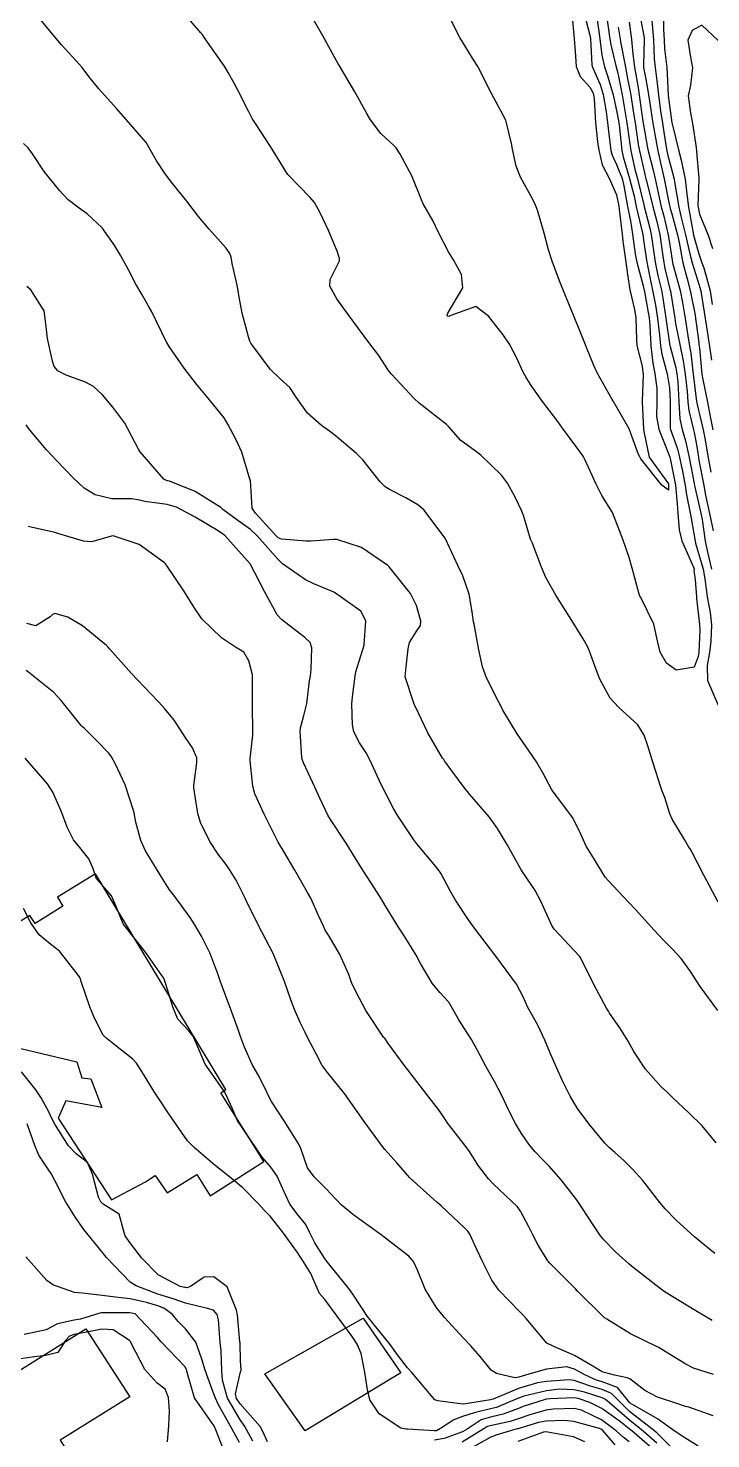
# Model space of a CAD drawing. Header units: metres. Extents: x 298520 to 308411, y 7433745 to 7450750.
# Drawn here: x 300796.5 to 300845.5, y 7447536.9 to 7447638.3 of the extents above; entities that cross this region are included whole.
import ezdxf

# ---------------------------------------------------------------- set-up
doc = ezdxf.new("R2010")
doc.units = ezdxf.units.M
doc.header["$LTSCALE"] = 10
for name, color, linetype in [('Curvas de Nivel 1m', 11, 'Continuous'), ('Curvas de Nivel 5m', 15, 'Continuous'), ('Edificações', 30, 'Continuous')]:
    doc.layers.add(name, color=color, linetype=linetype)

msp = doc.modelspace()

# ---------------------------------------------------------------- linework, layer by layer
at = {"layer": 'Curvas de Nivel 1m', "flags": 128}
for points, elevation in [([(300846.06, 7447567.73), (300844.79, 7447569.44), (300844.09, 7447570.52), (300843.42, 7447571.46), (300842.78, 7447572.14), (300842.12, 7447572.79), (300841.48, 7447573.49), (300840.14, 7447574.97), (300839.64, 7447575.51), (300838.17, 7447577.07), (300837.96, 7447577.31), (300837.81, 7447577.53), (300837.2, 7447578.56), (300836.59, 7447579.54), (300836.21, 7447580.4), (300835.64, 7447581.56), (300834.24, 7447583.42), (300834.17, 7447583.5), (300834.13, 7447583.57), (300833.47, 7447584.8), (300833.02, 7447585.59), (300832.28, 7447586.67), (300831.63, 7447587.61), (300830.61, 7447589.31), (300830.45, 7447589.62), (300830.32, 7447589.88), (300829.42, 7447591.63), (300829.14, 7447592.42), (300828.88, 7447593.63), (300828.53, 7447595.49), (300828.5, 7447595.64), (300828.39, 7447596.38), (300828.17, 7447597.64), (300827.73, 7447598.96), (300827.4, 7447599.66), (300826.46, 7447601.67), (300824.93, 7447603.69), (300824.49, 7447604.06), (300823.63, 7447604.56), (300822.5, 7447605.14), (300822.14, 7447605.36), (300821.78, 7447605.72), (300820.53, 7447607.3), (300820.09, 7447607.74), (300818.55, 7447609.05), (300818.14, 7447609.36), (300817.56, 7447609.77), (300816.57, 7447610.64), (300815.75, 7447611.79), (300815.29, 7447612.5), (300814.6, 7447613.12), (300813.88, 7447613.82), (300812.62, 7447615.48), (300812.48, 7447615.69), (300812.42, 7447615.83), (300812.32, 7447616.14), (300811.86, 7447617.84), (300811.68, 7447618.86), (300811.5, 7447619.85), (300811.15, 7447621.4), (300811.07, 7447621.85), (300810.97, 7447622.12), (300810.71, 7447622.5), (300809.49, 7447623.87), (300808.73, 7447624.79), (300807.89, 7447625.89), (300806.76, 7447627.27), (300806.27, 7447627.91), (300805.68, 7447628.82), (300805.06, 7447629.93), (300804.96, 7447630.09), (300804.8, 7447630.29), (300803.36, 7447631.94), (300802.82, 7447632.55), (300801.56, 7447633.96), (300800.85, 7447634.85), (300800.36, 7447635.48), (300799.92, 7447635.98), (300798.88, 7447637.13), (300798.13, 7447638.01), (300796.91, 7447639.49)], 691), ([(300846.09, 7447575.5), (300845.05, 7447577.44), (300844.19, 7447579.13), (300844.07, 7447579.33), (300843.98, 7447579.45), (300843.66, 7447580), (300842.78, 7447581.47), (300842.61, 7447581.86), (300842.24, 7447583.02), (300842.06, 7447583.48), (300841.95, 7447583.78), (300841.41, 7447585.49), (300841.03, 7447586.75), (300840.76, 7447587.5), (300840.3, 7447588.26), (300838.92, 7447589.51), (300838.32, 7447590.16), (300837.57, 7447591.53), (300837.23, 7447592.41), (300836.84, 7447593.54), (300836.69, 7447593.87), (300836.37, 7447594.43), (300835.68, 7447595.56), (300834.41, 7447597.57), (300833.68, 7447598.83), (300833.37, 7447599.59), (300832.7, 7447601.35), (300832.6, 7447601.59), (300832.47, 7447601.99), (300832.11, 7447603.22), (300831.97, 7447603.6), (300831.49, 7447604.6), (300830.93, 7447605.61), (300830.51, 7447606.2), (300829.03, 7447607.63), (300828.54, 7447607.99), (300827.58, 7447608.69), (300826.71, 7447609.67), (300826.56, 7447609.83), (300825.9, 7447610.34), (300824.58, 7447611.36), (300824.22, 7447611.69), (300822.6, 7447613.44), (300822.48, 7447613.59), (300822.39, 7447613.71), (300821.68, 7447614.79), (300820.97, 7447615.73), (300820.63, 7447616.17), (300819.49, 7447617.75), (300818.66, 7447618.86), (300818.17, 7447619.77), (300818.19, 7447620.25), (300818.69, 7447621.25), (300818.86, 7447621.59), (300818.87, 7447621.76), (300818.7, 7447622.29), (300818.07, 7447623.77), (300817.46, 7447625.05), (300817.06, 7447625.78), (300816.75, 7447626.15), (300815.15, 7447627.8), (300814.99, 7447628.02), (300814.78, 7447628.37), (300813.89, 7447629.82), (300812.81, 7447631.46), (300812.67, 7447631.69), (300812.59, 7447631.83), (300812.34, 7447632.31), (300811.56, 7447633.85), (300811.31, 7447634.31), (300810.86, 7447635.13), (300810.59, 7447635.59), (300810.41, 7447635.86), (300809.21, 7447637.55), (300808.98, 7447637.88), (300808.94, 7447637.93), (300808.89, 7447637.99), (300807.23, 7447639.9)], 692), ([(300836.39, 7447639.56), (300836.89, 7447637.72), (300836.9, 7447637.55), (300837, 7447635.68), (300837.03, 7447635.55), (300837.59, 7447634.28), (300837.82, 7447633.54), (300838.04, 7447632.31), (300838.13, 7447631.53), (300838.19, 7447630.92), (300838.36, 7447629.53), (300838.45, 7447629.19), (300838.78, 7447628.53), (300839.17, 7447627.52), (300839.29, 7447626.99), (300839.57, 7447625.51), (300839.77, 7447624.47), (300839.93, 7447623.51), (300840.12, 7447622.09), (300840.23, 7447621.5), (300840.68, 7447619.79), (300840.74, 7447619.56), (300840.75, 7447619.5), (300841.04, 7447617.88), (300841.11, 7447617.49), (300841.16, 7447616.98), (300841.24, 7447615.49), (300841.38, 7447614.25), (300841.53, 7447613.49), (300841.66, 7447612.41), (300841.67, 7447611.49), (300841.65, 7447610.4), (300841.81, 7447609.49), (300842.53, 7447607.67), (300842.59, 7447607.53), (300842.6, 7447607.48), (300842.63, 7447607.38), (300843.02, 7447605.47), (300843.14, 7447604.12), (300843.18, 7447603.47), (300843.28, 7447602.27), (300843.46, 7447601.47), (300844.31, 7447599.58), (300844.35, 7447599.45), (300844.33, 7447599.35), (300844.43, 7447598.67), (300844.52, 7447597.45), (300844.53, 7447597.33), (300844.74, 7447595.45), (300844.75, 7447595.08), (300844.68, 7447593.45), (300844.64, 7447593.16), (300844.35, 7447592.39), (300843.05, 7447592.17), (300842.36, 7447592.69), (300841.91, 7447593.48), (300841.77, 7447594.08), (300841.45, 7447595.49), (300840.51, 7447597.4), (300840.46, 7447597.5), (300840.41, 7447597.64), (300839.9, 7447599.51), (300839.68, 7447600.28), (300839.25, 7447601.51), (300838.48, 7447603.52), (300837.71, 7447604.74), (300837.3, 7447605.54), (300836.53, 7447607.28), (300836.38, 7447607.55), (300835.93, 7447608.17), (300834.9, 7447609.57), (300834.56, 7447610.04), (300833.39, 7447611.58), (300832.59, 7447612.7), (300832.25, 7447613.25), (300832.06, 7447613.6), (300831.6, 7447614.59), (300831.09, 7447615.61), (300830.63, 7447616.28), (300829.58, 7447617.63), (300828.66, 7447618.31), (300826.86, 7447617.67), (300826.72, 7447617.6), (300826.65, 7447617.61), (300826.61, 7447617.67), (300826.6, 7447617.72), (300826.65, 7447617.83), (300827.72, 7447619.65), (300827.64, 7447620.61), (300827.05, 7447621.66), (300826.7, 7447622.24), (300825.95, 7447623.68), (300825.56, 7447624.5), (300824.88, 7447625.69), (300824.75, 7447625.99), (300824.07, 7447627.7), (300823.23, 7447629.27), (300822.94, 7447629.71), (300822.79, 7447629.86), (300821.83, 7447630.75), (300821.08, 7447631.74), (300820.82, 7447632.18), (300819.95, 7447633.75), (300818.86, 7447635.6), (300818.77, 7447635.76), (300818.65, 7447635.98), (300817.67, 7447637.77), (300816.91, 7447639.05)], 693), ([(300838, 7447639.53), (300838.2, 7447638.22), (300838.3, 7447637.53), (300838.38, 7447637.03), (300838.74, 7447635.52), (300838.77, 7447635.43), (300838.86, 7447635.08), (300839.18, 7447633.52), (300839.26, 7447633.1), (300839.52, 7447631.51), (300839.64, 7447630.68), (300839.81, 7447629.51), (300840.1, 7447628.19), (300840.28, 7447627.5), (300840.74, 7447625.62), (300840.77, 7447625.5), (300841.17, 7447623.94), (300841.27, 7447623.49), (300841.37, 7447622.83), (300841.56, 7447621.49), (300841.75, 7447620.55), (300842, 7447619.48), (300842.11, 7447618.92), (300842.31, 7447617.48), (300842.61, 7447615.48), (300842.62, 7447615.44), (300843.04, 7447613.91), (300843.12, 7447613.47), (300843.18, 7447612.89), (300843.26, 7447611.47), (300843.33, 7447610.24), (300843.49, 7447609.47), (300843.73, 7447608.65), (300843.99, 7447607.46), (300844.36, 7447605.6), (300844.38, 7447605.45), (300844.4, 7447605.35), (300844.5, 7447604.92), (300844.84, 7447603.45), (300844.92, 7447603), (300845.14, 7447601.44), (300845.33, 7447600.56), (300845.6, 7447599.44)], 691), ([(300840.4, 7447639.51), (300840.76, 7447637.63), (300840.76, 7447637.5), (300840.71, 7447635.66), (300840.72, 7447635.5), (300840.86, 7447634.77), (300841.05, 7447633.7), (300841.08, 7447633.5), (300841.11, 7447633.23), (300841.39, 7447631.49), (300841.59, 7447630.28), (300841.74, 7447629.49), (300841.94, 7447628.63), (300842.2, 7447627.48), (300842.55, 7447625.67), (300842.6, 7447625.47), (300842.63, 7447625.36), (300842.74, 7447624.97), (300843.15, 7447623.47), (300843.27, 7447622.91), (300843.54, 7447621.46), (300843.85, 7447620.29), (300844.07, 7447619.46), (300844.42, 7447617.69), (300844.46, 7447617.45), (300844.63, 7447616.09), (300844.71, 7447615.45), (300844.73, 7447615.34), (300844.91, 7447613.45), (300844.98, 7447613.07), (300845.31, 7447611.44), (300845.48, 7447610.53), (300845.69, 7447609.44)], 688), ([(300842.14, 7447639.48), (300842.15, 7447638.22), (300842.19, 7447637.48), (300842.23, 7447636.83), (300842.38, 7447635.48), (300842.41, 7447635.03), (300842.49, 7447633.48), (300842.76, 7447631.52), (300842.77, 7447631.47), (300842.78, 7447631.44), (300842.81, 7447631.25), (300843.25, 7447629.47), (300843.41, 7447628.84), (300843.71, 7447627.46), (300843.83, 7447626.39), (300843.94, 7447625.46), (300844.2, 7447623.99), (300844.31, 7447623.45), (300844.7, 7447622.09), (300844.91, 7447621.45), (300845.04, 7447621.1), (300845.51, 7447619.44), (300845.64, 7447618.46)], 686), ([(300835.61, 7447638.86), (300835.74, 7447637.56), (300835.79, 7447636.65), (300835.88, 7447635.56), (300836.15, 7447634.85), (300836.85, 7447634.07), (300837.05, 7447633.75), (300837.11, 7447633.55), (300837.16, 7447633.23), (300837.26, 7447631.54), (300837.41, 7447630.15), (300837.49, 7447629.54), (300837.74, 7447628.49), (300838.24, 7447627.53), (300838.76, 7447626.35), (300838.94, 7447625.52), (300838.97, 7447625.29), (300839.17, 7447623.52), (300839.23, 7447623), (300839.44, 7447621.51), (300839.57, 7447620.62), (300839.73, 7447619.51), (300840.06, 7447618.1), (300840.17, 7447617.5), (300840.22, 7447615.92), (300840.24, 7447615.5), (300840.61, 7447614.02), (300840.67, 7447613.56), (300840.68, 7447613.5), (300840.69, 7447613.41), (300840.62, 7447611.5), (300840.62, 7447611.45), (300840.72, 7447609.5), (300840.73, 7447609.32), (300841.11, 7447607.49), (300842.5, 7447605.57), (300842.52, 7447605.48), (300842.5, 7447605.11), (300842.03, 7447605.48), (300840.53, 7447607.36), (300840.44, 7447607.5), (300840.35, 7447607.68), (300839.67, 7447609.51), (300838.57, 7447611.44), (300838.55, 7447611.49), (300838.53, 7447611.52), (300838.46, 7447611.63), (300837.39, 7447613.54), (300837.15, 7447614.08), (300836.62, 7447615.37), (300836.55, 7447615.55), (300836.5, 7447615.68), (300835.74, 7447617.56), (300835.09, 7447619.15), (300834.92, 7447619.57), (300834.68, 7447620.15), (300834.14, 7447621.58), (300833.89, 7447622.39), (300833.58, 7447623.58), (300833.1, 7447625.23), (300832.96, 7447625.59), (300832.75, 7447626.01), (300831.86, 7447627.6), (300831.57, 7447628.39), (300831.3, 7447629.61), (300831.22, 7447630.03), (300830.84, 7447631.62), (300830.81, 7447631.7), (300829.79, 7447633.63), (300828.86, 7447635.46), (300828.76, 7447635.64), (300828.54, 7447635.97), (300827.52, 7447637.65), (300826.9, 7447638.83)], 694), ([(300837.35, 7447639.1), (300837.57, 7447637.54), (300837.71, 7447636.38), (300837.92, 7447635.53), (300838.16, 7447634.83), (300838.53, 7447633.52), (300838.82, 7447632.15), (300838.94, 7447631.52), (300838.96, 7447631.37), (300839.15, 7447629.52), (300839.24, 7447629.06), (300839.71, 7447627.51), (300840.03, 7447626.24), (300840.18, 7447625.51), (300840.64, 7447623.59), (300840.66, 7447623.5), (300840.72, 7447623.07), (300840.96, 7447621.5), (300841.25, 7447620.06), (300841.37, 7447619.49), (300841.57, 7447618.4), (300841.71, 7447617.48), (300841.87, 7447616.25), (300841.93, 7447615.48), (300842.02, 7447614.88), (300842.42, 7447613.48), (300842.59, 7447612.47), (300842.63, 7447611.48), (300842.63, 7447609.56), (300842.65, 7447609.48), (300843.15, 7447608.08), (300843.3, 7447607.47), (300843.51, 7447606.47), (300843.7, 7447605.46), (300843.8, 7447604.77), (300844.06, 7447603.46), (300844.13, 7447603.11), (300844.42, 7447601.45), (300844.46, 7447601.3), (300845, 7447599.44), (300845.13, 7447598.74), (300845.3, 7447597.44), (300845.51, 7447596.33), (300845.6, 7447595.44), (300845.55, 7447594.26), (300845.46, 7447593.44), (300845.28, 7447592.51), (300845.32, 7447591.44), (300846.08, 7447589.67)], 692), ([(300839.68, 7447638.74), (300839.85, 7447637.51), (300839.94, 7447636.45), (300840.06, 7447635.51), (300840.33, 7447634.02), (300840.41, 7447633.5), (300840.67, 7447631.64), (300840.7, 7447631.5), (300840.81, 7447630.83), (300841.01, 7447629.71), (300841.05, 7447629.5), (300841.4, 7447628.11), (300841.54, 7447627.49), (300841.76, 7447626.49), (300841.99, 7447625.48), (300842.15, 7447624.89), (300842.49, 7447623.47), (300842.7, 7447622.12), (300842.79, 7447621.47), (300842.81, 7447621.35), (300843.34, 7447619.46), (300843.52, 7447618.6), (300843.7, 7447617.46), (300843.89, 7447616.21), (300844.03, 7447615.46), (300844.11, 7447614.95), (300844.28, 7447613.45), (300844.53, 7447611.49), (300844.53, 7447611.45), (300844.54, 7447611.42), (300844.57, 7447611.27), (300845.01, 7447609.45), (300845.13, 7447608.86), (300845.37, 7447607.44), (300845.55, 7447606.41)], 689), ([(300841.28, 7447639.13), (300841.43, 7447637.49), (300841.49, 7447636.11), (300841.54, 7447635.49), (300841.7, 7447634.34), (300841.78, 7447633.49), (300841.93, 7447632.38), (300842.08, 7447631.48), (300842.18, 7447630.85), (300842.4, 7447629.48), (300842.47, 7447629.16), (300842.78, 7447628.01), (300842.92, 7447627.47), (300842.95, 7447627.28), (300843.25, 7447625.46), (300843.39, 7447624.81), (300843.73, 7447623.46), (300844.05, 7447622.11), (300844.2, 7447621.45), (300844.68, 7447619.93), (300844.83, 7447619.45), (300844.86, 7447619.26), (300845.14, 7447617.45), (300845.25, 7447616.84), (300845.46, 7447615.44), (300845.59, 7447614.46)], 687), ([(300845.85, 7447550.26), (300845.19, 7447550.77), (300844.38, 7447551.44), (300843.87, 7447551.91), (300843.07, 7447552.66), (300842.27, 7447553.47), (300841.89, 7447553.93), (300840.67, 7447555.49), (300839.92, 7447556.32), (300839.33, 7447556.91), (300838.65, 7447557.52), (300838.26, 7447557.85), (300837.94, 7447558.19), (300836.8, 7447559.54), (300835.97, 7447560.68), (300835.45, 7447561.56), (300834.9, 7447562.66), (300834.49, 7447563.57), (300834.02, 7447564.61), (300833.61, 7447565.58), (300833.12, 7447566.66), (300832.58, 7447567.59), (300832.4, 7447567.94), (300832.06, 7447568.7), (300831.58, 7447569.6), (300830.1, 7447571.62), (300828.56, 7447573.64), (300828.13, 7447574.23), (300827.19, 7447575.65), (300826.81, 7447576.31), (300826.17, 7447577.55), (300826.1, 7447577.67), (300825.78, 7447578.07), (300824.42, 7447579.69), (300824.2, 7447579.99), (300823.06, 7447581.71), (300822.75, 7447582.24), (300822.24, 7447583.22), (300821.98, 7447583.72), (300821.72, 7447584.26), (300821.05, 7447585.73), (300820.78, 7447586.23), (300820.29, 7447586.95), (300819.89, 7447587.74), (300819.8, 7447588.24), (300819.75, 7447589.75), (300819.79, 7447590.27), (300819.99, 7447591.74), (300820.04, 7447592.05), (300820.36, 7447593.13), (300820.55, 7447593.74), (300820.63, 7447594), (300820.75, 7447595.73), (300820.39, 7447596.42), (300818.49, 7447597.76), (300818.41, 7447597.8), (300817.02, 7447598.38), (300816.42, 7447598.68), (300814.76, 7447599.81), (300814.44, 7447600.12), (300812.95, 7447601.83), (300812.47, 7447602.28), (300811.56, 7447602.93), (300810.48, 7447603.73), (300810.32, 7447603.86), (300808.49, 7447605.02), (300806.64, 7447605.76), (300806.5, 7447605.79), (300806.42, 7447605.82), (300806.23, 7447605.9), (300804.53, 7447607.86), (300804.48, 7447607.93), (300804.42, 7447608.05), (300803.43, 7447609.94), (300802.57, 7447611.09), (300801.82, 7447611.96), (300801.18, 7447612.56), (300800.59, 7447612.87), (300799.22, 7447613.37), (300798.6, 7447613.69), (300798.35, 7447614), (300798.22, 7447614.39), (300797.87, 7447616.01), (300797.78, 7447616.87), (300797.63, 7447618.01), (300796.67, 7447619.5), (300796.39, 7447619.74)], 689), ([(300845.66, 7447545.43), (300844.48, 7447546.13), (300843.8, 7447546.54), (300842.28, 7447547.48), (300841.82, 7447547.8), (300840.5, 7447548.83), (300839.84, 7447549.34), (300839.65, 7447549.5), (300838.71, 7447550.37), (300837.86, 7447551.24), (300837.63, 7447551.53), (300837.09, 7447552.32), (300836.28, 7447553.55), (300835.89, 7447554.13), (300834.8, 7447555.56), (300833.92, 7447556.52), (300833.4, 7447557.05), (300832.9, 7447557.59), (300832.47, 7447558.12), (300831.95, 7447558.88), (300831.51, 7447559.6), (300831.04, 7447560.54), (300830.53, 7447561.61), (300829.99, 7447562.62), (300829.43, 7447563.63), (300828.75, 7447564.9), (300828.35, 7447565.64), (300828.04, 7447566.11), (300827.43, 7447567.04), (300827.11, 7447567.65), (300826.71, 7447568.32), (300826.07, 7447569.02), (300825.52, 7447569.68), (300824.68, 7447571.1), (300824.36, 7447571.69), (300824.11, 7447572.12), (300823.5, 7447573.08), (300823.11, 7447573.71), (300822.15, 7447575.27), (300821.87, 7447575.72), (300821.38, 7447576.5), (300820.58, 7447577.74), (300820.18, 7447578.37), (300819.33, 7447579.75), (300818.22, 7447581.45), (300818.03, 7447581.76), (300817.45, 7447582.99), (300817.08, 7447583.78), (300816.27, 7447585.51), (300816.17, 7447585.79), (300816.16, 7447585.91), (300816.03, 7447587.79), (300816.05, 7447588.03), (300816.3, 7447588.91), (300816.5, 7447589.79), (300816.71, 7447591.41), (300816.77, 7447591.78), (300816.82, 7447592.26), (300816.88, 7447593.78), (300816.75, 7447594.17), (300816.37, 7447594.52), (300814.68, 7447595.81), (300814.39, 7447596.16), (300813.46, 7447597.82), (300812.43, 7447599.83), (300810.61, 7447601.86), (300810.53, 7447601.92), (300810.46, 7447601.97), (300810.13, 7447602.2), (300808.48, 7447603.18), (300807.13, 7447603.89), (300806.48, 7447604.08), (300804.87, 7447604.3), (300804.49, 7447604.39), (300803.92, 7447604.5), (300802.49, 7447604.5), (300801.3, 7447604.77), (300800.5, 7447605.26), (300799.71, 7447605.99), (300798.52, 7447607.24), (300797.79, 7447608.01), (300796.55, 7447609.49), (300796.34, 7447609.81)], 688), ([(300845.74, 7447541.56), (300844.31, 7447542.02), (300843.75, 7447542.29), (300841.84, 7447543.48), (300841.76, 7447543.52), (300841.69, 7447543.55), (300839.78, 7447544.49), (300838.07, 7447545.53), (300837.91, 7447545.64), (300837.8, 7447545.74), (300835.97, 7447547.55), (300835.82, 7447547.71), (300833.97, 7447549.57), (300833.84, 7447549.73), (300833.14, 7447550.86), (300832.76, 7447551.59), (300832.46, 7447552.18), (300831.88, 7447553.3), (300831.65, 7447553.6), (300829.91, 7447555.26), (300829.56, 7447555.63), (300828.85, 7447556.56), (300828.15, 7447557.65), (300828.07, 7447557.78), (300827.94, 7447557.95), (300826.6, 7447559.66), (300826.35, 7447560.05), (300825.97, 7447560.6), (300825.14, 7447561.68), (300824, 7447563.14), (300823.76, 7447563.45), (300823.58, 7447563.7), (300822.32, 7447565.43), (300822.11, 7447565.72), (300822.07, 7447565.76), (300822.03, 7447565.81), (300820.76, 7447567.73), (300820.07, 7447568.98), (300819.73, 7447569.74), (300819.52, 7447570.31), (300818.89, 7447571.75), (300818.12, 7447573.06), (300817.84, 7447573.49), (300817.7, 7447573.77), (300817.35, 7447574.55), (300816.79, 7447575.78), (300816.57, 7447576.2), (300816.16, 7447576.92), (300815.66, 7447577.8), (300814.85, 7447579.14), (300814.46, 7447579.81), (300814.2, 7447580.29), (300813.44, 7447581.82), (300812.78, 7447583.28), (300812.62, 7447583.83), (300812.43, 7447585.67), (300812.43, 7447585.83), (300812.62, 7447587.5), (300812.64, 7447587.83), (300812.6, 7447589.53), (300812.6, 7447589.83), (300812.61, 7447591.55), (300812.6, 7447591.83), (300812.35, 7447592.85), (300811.98, 7447593.46), (300811.38, 7447593.84), (300810.37, 7447594.49), (300808.97, 7447595.87), (300808.4, 7447596.68), (300807.66, 7447597.89), (300806.43, 7447599.73), (300806.35, 7447599.82), (300806.27, 7447599.9), (300804.45, 7447601.22), (300802.59, 7447601.82), (300802.46, 7447601.8), (300801.03, 7447601.4), (300800.45, 7447601.45), (300798.6, 7447602), (300798.46, 7447602.05), (300798.4, 7447602.07), (300796.47, 7447602.51)], 687), ([(300845.71, 7447538.59), (300843.97, 7447539.21), (300843.72, 7447539.27), (300843.1, 7447539.47), (300841.73, 7447539.94), (300840.8, 7447540.42), (300839.74, 7447541.24), (300839.55, 7447541.32), (300838.62, 7447541.52), (300837.91, 7447541.69), (300837.75, 7447541.75), (300837.19, 7447542.09), (300835.76, 7447542.93), (300834.27, 7447543.56), (300833.77, 7447543.82), (300832.27, 7447545.59), (300832.04, 7447545.84), (300831.8, 7447546.08), (300830.31, 7447547.61), (300829.82, 7447548.33), (300829.17, 7447549.63), (300828.74, 7447550.53), (300828.23, 7447551.64), (300828.08, 7447551.86), (300827.87, 7447552.07), (300826.16, 7447553.67), (300825.89, 7447553.92), (300823.91, 7447555.69), (300822.98, 7447556.76), (300822.12, 7447557.72), (300821.94, 7447557.94), (300820.63, 7447559.73), (300819.97, 7447560.69), (300819.22, 7447561.75), (300818, 7447563.26), (300817.78, 7447563.54), (300817.62, 7447563.77), (300817.18, 7447564.61), (300816.57, 7447565.78), (300816.39, 7447566.14), (300816.04, 7447566.85), (300815.63, 7447567.79), (300815.37, 7447568.48), (300814.9, 7447569.8), (300814.1, 7447571.81), (300813.04, 7447573.82), (300812.15, 7447575.62), (300812.05, 7447575.83), (300811.42, 7447577.09), (300810.96, 7447577.85), (300810.63, 7447578.31), (300810.18, 7447578.89), (300809.53, 7447579.87), (300808.86, 7447581.22), (300808.67, 7447581.88), (300808.39, 7447583.73), (300808.39, 7447583.88), (300808.61, 7447585.53), (300808.6, 7447585.88), (300808.28, 7447586.59), (300807.77, 7447587.37), (300807.44, 7447587.89), (300806.98, 7447588.58), (300806.31, 7447589.41), (300805.85, 7447589.91), (300804.34, 7447591.48), (300803.91, 7447591.93), (300802.36, 7447593.69), (300802.23, 7447593.82), (300802.1, 7447593.95), (300800.38, 7447595.37), (300799.33, 7447595.99), (300798.4, 7447596.26), (300798.22, 7447596.17), (300798.06, 7447596), (300797.03, 7447595.37), (300796.39, 7447595.52)], 686), ([(300843.58, 7447535.46), (300841.69, 7447537.33), (300841.52, 7447537.48), (300839.71, 7447538.9), (300839.09, 7447539.51), (300838.41, 7447540.2), (300837.73, 7447540.47), (300836.91, 7447540.71), (300835.74, 7447541.12), (300835.36, 7447541.17), (300833.74, 7447541.05), (300833.1, 7447540.95), (300831.73, 7447540.54), (300829.9, 7447539.79), (300829.72, 7447539.73), (300829.12, 7447539.63), (300827.93, 7447539.44), (300827.72, 7447539.42), (300825.92, 7447539.67), (300825.72, 7447539.73), (300824.05, 7447541.69), (300823.75, 7447542.04), (300823.03, 7447542.98), (300822.51, 7447543.71), (300821.78, 7447544.59), (300820.87, 7447545.73), (300819.81, 7447547.33), (300819.52, 7447547.74), (300818.2, 7447549.39), (300817.9, 7447549.76), (300817.84, 7447549.84), (300817.09, 7447551.01), (300816.71, 7447551.78), (300816.44, 7447552.35), (300815.88, 7447553), (300815.29, 7447553.8), (300814.75, 7447554.95), (300814.37, 7447555.81), (300813.92, 7447556.47), (300813.29, 7447557.18), (300812.86, 7447557.83), (300811.95, 7447559.17), (300811.51, 7447559.84), (300811.16, 7447560.66), (300810.62, 7447561.85), (300809.99, 7447562.74), (300809.2, 7447563.87), (300808.57, 7447565.32), (300808.35, 7447565.88), (300808.04, 7447566.26), (300807.24, 7447567.09), (300806.9, 7447567.9), (300806.37, 7447569.62), (300806.28, 7447569.91), (300806.22, 7447570.05), (300806.09, 7447570.23), (300804.91, 7447571.92), (300804.11, 7447572.94), (300803.31, 7447573.94), (300802.73, 7447575.35), (300802.46, 7447575.95), (300802.16, 7447576.32), (300801.4, 7447577.19), (300801.12, 7447577.97), (300800.84, 7447578.63), (300800.19, 7447579.43), (300799.74, 7447579.98), (300799.29, 7447580.9), (300798.88, 7447581.99), (300798.24, 7447583.42), (300797.86, 7447584), (300796.27, 7447585.86)], 684), ([(300841.68, 7447536.62), (300840.68, 7447537.49), (300839.7, 7447538.27), (300838.27, 7447539.52), (300837.97, 7447539.77), (300837.73, 7447539.89), (300836.47, 7447540.28), (300835.73, 7447540.46), (300834.67, 7447540.5), (300833.73, 7447540.38), (300832.12, 7447539.99), (300831.73, 7447539.86), (300831.14, 7447539.61), (300830.15, 7447539.18), (300829.71, 7447539.08), (300828.54, 7447538.81), (300827.71, 7447538.53), (300827.07, 7447538.29), (300826.13, 7447537.67), (300825.84, 7447537.52), (300825.69, 7447537.51), (300823.74, 7447537.64), (300823.69, 7447537.63), (300823.63, 7447537.63), (300823.26, 7447537.7), (300821.71, 7447538.74), (300821.05, 7447539.73), (300820.85, 7447540.61), (300820.69, 7447541.73), (300820.42, 7447543.07), (300820.14, 7447543.74), (300819.77, 7447544.28), (300818.7, 7447545.75), (300817.8, 7447546.96), (300817.43, 7447547.39), (300817.25, 7447547.77), (300816.79, 7447548.82), (300816.2, 7447549.78), (300816.06, 7447550), (300815.85, 7447550.32), (300814.77, 7447551.8), (300813.87, 7447552.93), (300813.45, 7447553.38), (300813.04, 7447553.82), (300811.9, 7447554.98), (300810.83, 7447555.85), (300809.92, 7447556.59), (300808.4, 7447557.88), (300807.94, 7447558.36), (300806.86, 7447559.9), (300806.5, 7447560.43), (300805.98, 7447561.21), (300805.51, 7447561.91), (300804.78, 7447563.14), (300804.27, 7447563.93), (300804.01, 7447564.22), (300802.75, 7447565.21), (300802.03, 7447565.77), (300801.87, 7447565.95), (300801.24, 7447567.16), (300800.92, 7447567.97), (300800.32, 7447569.73), (300800.25, 7447569.98), (300800.19, 7447570.08), (300800.09, 7447570.24), (300798.74, 7447571.99), (300798.11, 7447572.45), (300797.26, 7447573.16), (300796.66, 7447574.02), (300796.14, 7447575.06)], 683), ([(300813.68, 7447536.71), (300813.34, 7447537.47), (300813.15, 7447537.82), (300811.72, 7447539.44), (300811.46, 7447539.84), (300811.39, 7447540.18), (300811.74, 7447541.75), (300811.78, 7447541.84), (300811.79, 7447541.89), (300811.75, 7447542.55), (300811.71, 7447543.84), (300811.7, 7447543.9), (300811.52, 7447545.84), (300811.45, 7447546.19), (300810.79, 7447547.85), (300809.82, 7447548.57), (300809.14, 7447548.55), (300808.14, 7447547.88), (300807.9, 7447547.79), (300807.81, 7447547.8), (300807.75, 7447547.82), (300807.4, 7447547.89), (300805.83, 7447548.72), (300804.65, 7447549.92), (300803.85, 7447550.96), (300803.46, 7447551.53), (300803.32, 7447551.94), (300803.01, 7447553.08), (300801.88, 7447553.79), (300801.7, 7447553.96), (300801.54, 7447554.31), (300801.1, 7447555.96), (300800.74, 7447556.79), (300799.93, 7447557.42), (300799.37, 7447557.99), (300798.4, 7447559.55), (300798.15, 7447560), (300797.97, 7447560.44), (300797.42, 7447561.45), (300797.02, 7447562.01), (300796.57, 7447562.6), (300796, 7447563.32)], 682), ([(300812.62, 7447536.76), (300812.06, 7447537.83), (300811.7, 7447538.34), (300810.81, 7447539.85), (300810.44, 7447541.15), (300810.41, 7447541.85), (300810.35, 7447543.27), (300810.29, 7447543.85), (300810.15, 7447545.49), (300810.06, 7447545.86), (300809.8, 7447546.18), (300809.37, 7447546.29), (300807.8, 7447546.68), (300806.91, 7447547), (300805.81, 7447547.34), (300804.24, 7447547.93), (300803.82, 7447548.2), (300802.11, 7447549.96), (300801.99, 7447550.1), (300801.85, 7447550.3), (300800.49, 7447551.97), (300799.87, 7447552.83), (300799.16, 7447553.99), (300798.4, 7447555.5), (300798.13, 7447556), (300797.92, 7447556.32), (300797.24, 7447557.32), (300796.96, 7447558.01), (300796.4, 7447559.58)], 681), ([(300810.63, 7447535.85), (300809.97, 7447537.58), (300809.84, 7447537.86), (300809.7, 7447538.07), (300808.44, 7447539.87), (300807.92, 7447541.7), (300807.88, 7447541.88), (300807.75, 7447542.14), (300806.03, 7447543.91), (300805.91, 7447544.05), (300805.78, 7447544.22), (300804.17, 7447545.93), (300803.79, 7447546), (300801.83, 7447546), (300801.79, 7447546), (300801.76, 7447546), (300801.64, 7447545.96), (300800.23, 7447545.54), (300799.79, 7447545.47), (300798.58, 7447545.2), (300797.78, 7447544.78), (300796.18, 7447544.43)], 679), ([(300806.5, 7447536.71), (300806.6, 7447537.9), (300806.65, 7447538.95), (300806.57, 7447539.9), (300806.32, 7447540.5), (300805.73, 7447540.97), (300804.87, 7447541.92), (300803.89, 7447543.81), (300803.84, 7447543.93), (300803.77, 7447544.01), (300802.59, 7447544.76), (300801.78, 7447544.82), (300801.06, 7447544.68), (300799.78, 7447544.44), (300799.44, 7447544.32), (300799.17, 7447543.99), (300798.6, 7447543.15), (300797.76, 7447542.92), (300796.94, 7447542.83), (300795.75, 7447542.65)], 678), ([(300841.68, 7447535.96), (300839.87, 7447537.5), (300839.7, 7447537.64), (300839.06, 7447538.15), (300837.72, 7447539.11), (300836.85, 7447539.54), (300836.01, 7447539.83), (300835.73, 7447539.88), (300833.97, 7447539.81), (300833.72, 7447539.78), (300833.04, 7447539.58), (300832.06, 7447539.25), (300831.72, 7447539.12), (300830.62, 7447538.7), (300829.71, 7447538.48), (300829.05, 7447538.29), (300828.04, 7447537.64), (300827.69, 7447537.44), (300826.39, 7447536.96), (300825.68, 7447536.84)], 682), ([(300839.69, 7447536.73), (300839.24, 7447537.06), (300838.75, 7447537.51), (300837.7, 7447538.29), (300836.26, 7447539), (300835.72, 7447539.12), (300834.22, 7447539.06), (300833.71, 7447538.99), (300832.61, 7447538.68), (300831.7, 7447538.37), (300831.12, 7447538.19), (300829.7, 7447537.87), (300829.5, 7447537.82), (300829.19, 7447537.63), (300827.68, 7447536.7)], 681), ([(300836.5, 7447536.72), (300835.69, 7447537.07), (300833.84, 7447537.42), (300833.69, 7447537.44), (300833.53, 7447537.41), (300831.68, 7447536.75)], 679)]:
    msp.add_lwpolyline(points, dxfattribs=dict(at, elevation=elevation))
at = {"layer": 'Curvas de Nivel 5m', "flags": 128}
for points, elevation in [([(300838.9, 7447638.38), (300839.04, 7447637.52), (300839.07, 7447637.33), (300839.41, 7447635.51), (300839.55, 7447634.82), (300839.79, 7447633.51), (300839.97, 7447632.36), (300840.11, 7447631.51), (300840.34, 7447629.96), (300840.42, 7447629.5), (300840.78, 7447627.93), (300840.86, 7447627.59), (300840.88, 7447627.5), (300840.92, 7447627.35), (300841.38, 7447625.49), (300841.66, 7447624.42), (300841.88, 7447623.48), (300842.08, 7447622.1), (300842.17, 7447621.48), (300842.25, 7447621.04), (300842.64, 7447619.47), (300842.65, 7447619.44), (300842.67, 7447619.26), (300842.96, 7447617.47), (300843.02, 7447617.09), (300843.35, 7447615.46), (300843.56, 7447614.42), (300843.7, 7447613.46), (300843.84, 7447612.2), (300843.89, 7447611.46), (300843.96, 7447610.85), (300844.31, 7447609.45), (300844.35, 7447609.25), (300844.54, 7447608.24), (300844.67, 7447607.45), (300844.7, 7447607.27), (300845.05, 7447605.44), (300845.18, 7447604.76), (300845.46, 7447603.44), (300845.71, 7447602.2)], 690), ([(300846.08, 7447637.44), (300844.9, 7447638.54), (300844.2, 7447638.15), (300843.89, 7447637.46), (300844.09, 7447636.24), (300844.24, 7447635.46), (300844.08, 7447634.23), (300843.93, 7447633.46), (300844.08, 7447632.2), (300844.24, 7447631.46), (300844.51, 7447629.74), (300844.53, 7447629.45), (300844.69, 7447627.53), (300844.69, 7447627.45), (300844.61, 7447625.58), (300844.63, 7447625.45), (300844.74, 7447624.96), (300845.36, 7447623.44), (300845.68, 7447622.47)], 685), ([(300845.94, 7447558.2), (300844.92, 7447559.44), (300843.97, 7447560.37), (300842.79, 7447561.47), (300842.38, 7447561.87), (300841.99, 7447562.24), (300840.85, 7447563.49), (300840.02, 7447564.76), (300839.6, 7447565.51), (300839, 7447566.48), (300838.28, 7447567.53), (300838.19, 7447567.66), (300838.06, 7447567.89), (300837.16, 7447569.54), (300836.23, 7447571.42), (300836.16, 7447571.55), (300836.1, 7447571.62), (300834.29, 7447573.57), (300834.13, 7447573.83), (300833.32, 7447575.58), (300832.92, 7447576.35), (300832.17, 7447577.44), (300832.06, 7447577.6), (300831.9, 7447577.88), (300830.94, 7447579.61), (300830.21, 7447580.8), (300829.61, 7447581.63), (300828.24, 7447583.25), (300828.05, 7447583.46), (300827.9, 7447583.65), (300826.87, 7447585.05), (300826.41, 7447585.67), (300826.35, 7447585.75), (300826.27, 7447585.86), (300825.2, 7447587.68), (300824.31, 7447589.58), (300824.26, 7447589.69), (300824.2, 7447589.81), (300823.57, 7447591.7), (300823.64, 7447592.41), (300823.79, 7447593.7), (300823.9, 7447594.16), (300824.38, 7447594.93), (300824.68, 7447595.39), (300824.7, 7447595.69), (300824.4, 7447596.83), (300823.96, 7447597.69), (300822.43, 7447599.61), (300822.38, 7447599.66), (300822.33, 7447599.71), (300820.45, 7447600.99), (300818.66, 7447601.56), (300818.46, 7447601.56), (300816.79, 7447601.45), (300816.46, 7447601.45), (300814.69, 7447601.58), (300814.46, 7447601.68), (300814.32, 7447601.81), (300812.83, 7447603.47), (300812.58, 7447603.83), (300812.5, 7447605.04), (300812.47, 7447605.8), (300812.46, 7447605.83), (300812.42, 7447605.91), (300811.84, 7447607.84), (300811.43, 7447608.73), (300810.84, 7447609.86), (300810.56, 7447610.3), (300809.29, 7447611.87), (300808.59, 7447612.72), (300807.69, 7447613.89), (300806.62, 7447615.43), (300806.44, 7447615.72), (300806.35, 7447615.9), (300806.09, 7447616.45), (300805.37, 7447617.92), (300805.11, 7447618.38), (300804.67, 7447619.16), (300804.23, 7447619.93), (300803.69, 7447620.94), (300803.14, 7447621.95), (300802.71, 7447622.67), (300801.79, 7447623.96), (300800.73, 7447624.98), (300800.14, 7447625.38), (300799.35, 7447625.99), (300798.75, 7447626.62), (300797.64, 7447628.01), (300796.79, 7447629.28), (300796.48, 7447629.72), (300796.15, 7447630.03)], 690), ([(300844.64, 7447536.4), (300843.69, 7447537.01), (300842.98, 7447537.47), (300841.71, 7447538.36), (300839.75, 7447539.5), (300839.72, 7447539.53), (300838.84, 7447540.62), (300837.74, 7447541.04), (300837.34, 7447541.14), (300836.49, 7447541.54), (300835.75, 7447541.95), (300835.19, 7447542.11), (300833.75, 7447541.95), (300832.47, 7447541.59), (300831.74, 7447541.37), (300831.47, 7447541.33), (300830.14, 7447541.62), (300829.75, 7447541.86), (300828.97, 7447542.84), (300828.28, 7447543.64), (300827.77, 7447544.18), (300826.4, 7447545.66), (300825.8, 7447546.39), (300825.01, 7447547.68), (300824.46, 7447549.05), (300824.18, 7447549.69), (300823.85, 7447550.06), (300822.92, 7447550.77), (300821.86, 7447551.59), (300821.69, 7447551.72), (300819.88, 7447553.01), (300818.97, 7447553.75), (300817.9, 7447554.91), (300817.04, 7447555.77), (300816.55, 7447556.41), (300816.07, 7447557.79), (300815.94, 7447558.11), (300814.89, 7447559.8), (300813.98, 7447561.19), (300813.76, 7447561.59), (300813.65, 7447561.81), (300813.1, 7447562.93), (300812.58, 7447563.83), (300812.02, 7447565.08), (300811.75, 7447565.84), (300811.59, 7447566.29), (300811.03, 7447567.85), (300810.41, 7447569.52), (300810.29, 7447569.86), (300810.09, 7447570.42), (300809.53, 7447571.87), (300808.93, 7447573.05), (300808.46, 7447573.88), (300808.13, 7447574.4), (300807.02, 7447575.9), (300806.65, 7447576.39), (300806.17, 7447577.15), (300805.71, 7447577.91), (300804.92, 7447579.19), (300804.57, 7447579.93), (300804.21, 7447581.25), (300804.09, 7447581.93), (300804.06, 7447582.1), (300803.45, 7447583.94), (300802.74, 7447585.47), (300802.48, 7447585.95), (300802.28, 7447586.22), (300801.41, 7447587.09), (300800.52, 7447587.98), (300800.4, 7447588.09), (300800.3, 7447588.21), (300798.86, 7447589.99), (300798.32, 7447590.57), (300796.52, 7447592.02), (300796.34, 7447592.15)], 685), ([(300811.68, 7447536.66), (300811.02, 7447537.85), (300810.14, 7447539.43), (300809.94, 7447539.86), (300809.73, 7447540.41), (300809.21, 7447541.87), (300808.97, 7447542.65), (300808.53, 7447543.87), (300807.78, 7447544.84), (300807.26, 7447545.36), (300806.82, 7447545.89), (300806.22, 7447546.33), (300805.8, 7447546.49), (300804.99, 7447546.73), (300803.8, 7447546.99), (300802.94, 7447547.08), (300801.81, 7447547.24), (300800.38, 7447547.4), (300799.81, 7447547.45), (300798.25, 7447548), (300797.82, 7447548.31), (300796.32, 7447550.02)], 680), ([(300838.67, 7447536.5), (300837.78, 7447537.53), (300837.69, 7447537.61), (300837.55, 7447537.67), (300835.7, 7447538.18), (300835.01, 7447538.25), (300833.7, 7447538.21), (300833.17, 7447538.11), (300831.69, 7447537.66), (300831.64, 7447537.65), (300831.46, 7447537.6), (300830.1, 7447537.2), (300829.69, 7447537.03), (300828.24, 7447536.21)], 680)]:
    msp.add_lwpolyline(points, dxfattribs=dict(at, elevation=elevation))
at = {"layer": 'Edificações'}
msp.add_lwpolyline([(300795.95, 7447564.98), (300799.97, 7447564.03), (300800.33, 7447562.87), (300800.99, 7447562.81), (300801.78, 7447560.74), (300799.19, 7447561.22), (300798.63, 7447559.98), (300802.48, 7447554.12), (300804.92, 7447555.4), (300805.61, 7447555.87), (300806.46, 7447554.61), (300808.61, 7447555.94), (300809.56, 7447554.39), (300813.43, 7447556.87), (300810.33, 7447561.81), (300810.69, 7447562.04), (300801.32, 7447577.53), (300798.58, 7447575.87), (300798.98, 7447575.21), (300796.97, 7447573.96), (300796.6, 7447574.55), (300794.81, 7447573.45)], dxfattribs=at)
for points in [[(300813.5, 7447541.6), (300820.55, 7447545.61), (300823.26, 7447541.67), (300816.4, 7447537.5)], [(300786.67, 7447529.74), (300783.1, 7447534.95), (300788.91, 7447538.58), (300789.48, 7447537.67), (300790.12, 7447538.07), (300790.41, 7447537.61), (300792.69, 7447539.04), (300792.31, 7447539.65), (300800.62, 7447544.83), (300803.78, 7447539.95), (300798.79, 7447536.85), (300802.7, 7447530.65), (300796.48, 7447526.98), (300797, 7447526.1), (300794.58, 7447524.68), (300794.24, 7447524.48), (300793.77, 7447525.27), (300791.21, 7447523.76), (300788.53, 7447528.3), (300789.21, 7447528.7), (300788.06, 7447530.65)]]:
    msp.add_lwpolyline(points, close=True, dxfattribs=at)

doc.saveas('drawing.dxf')
